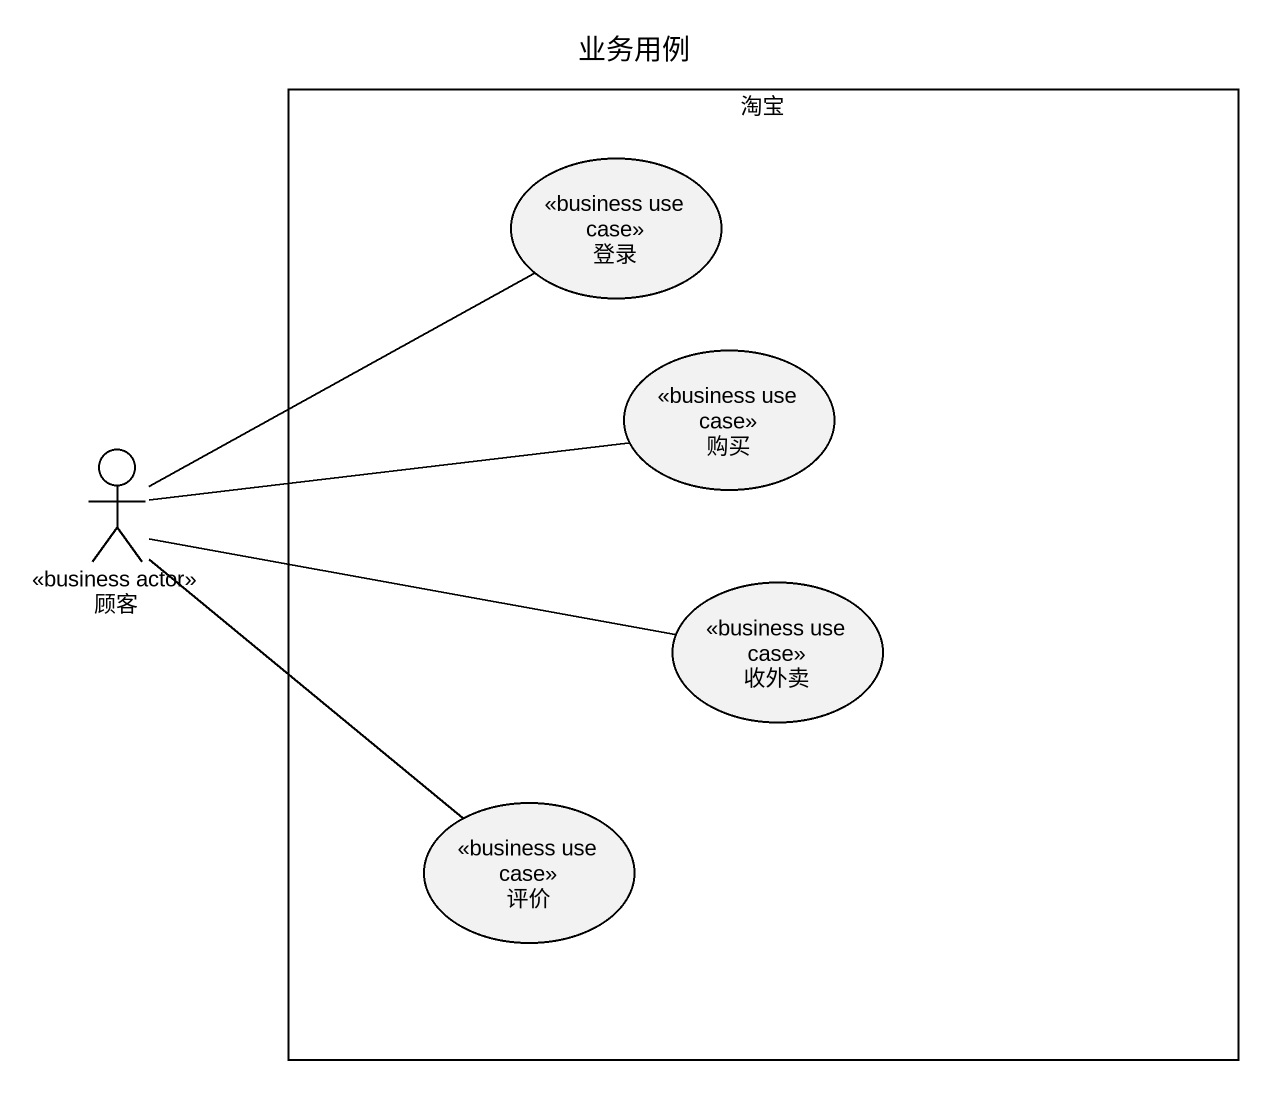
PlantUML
@startuml
title 业务用例
rectangle 淘宝 {
  usecase 登录 <<business use case>>
  usecase 购买 <<business use case>>
  usecase 收外卖 <<business use case>>
  usecase 评价 <<business use case>>
}
actor 顾客 <<business actor>>
顾客 -up- 登录
顾客 -right- 购买
顾客 -right- 收外卖
顾客 -- 评价
@enduml
